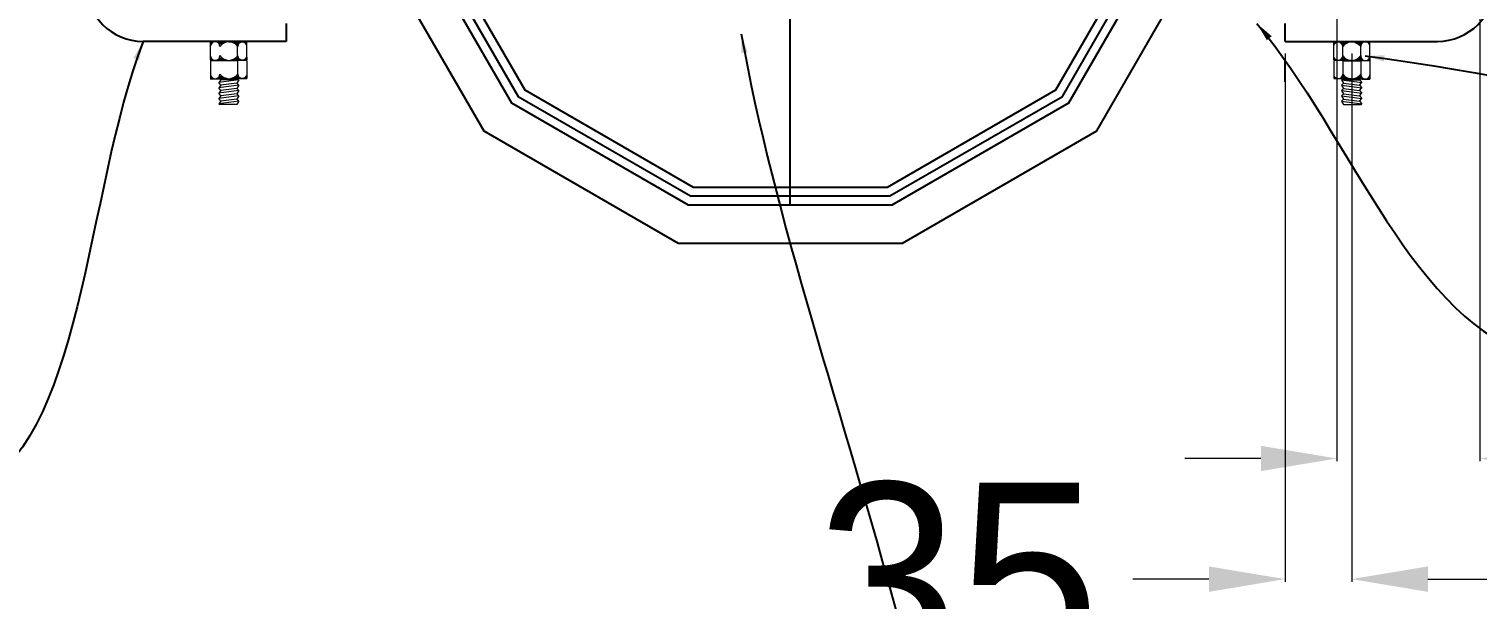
# Model space of a CAD drawing. Header units: centimetres. Extents: x 14 to 66415, y 14 to 43040.
# Drawn here: x 22230 to 23751, y 37022 to 37621 of the extents above; entities that cross this region are included whole.
import ezdxf

# ---------------------------------------------------------------- set-up
doc = ezdxf.new("R2010")
doc.units = ezdxf.units.CM
doc.header["$LTSCALE"] = 10
doc.header["$MEASUREMENT"] = 0
doc.layers.get('DEFPOINTS').update_dxf_attribs({"color": 2, "linetype": 'CONTINUOUS'})
for name, color, linetype in [('ACERO1', 144, 'CONTINUOUS'), ('DIMENCIONES', 252, 'CONTINUOUS'), ('TEXTOS', 7, 'CONTINUOUS')]:
    doc.layers.add(name, color=color, linetype=linetype)
doc.styles.get("Standard").update_dxf_attribs({"font": ''})
doc.styles.get('Standard').set_extended_font_data('Zurich Ex BT')
doc.dimstyles.get("Standard").update_dxf_attribs({"dimtxt": 200, "dimasz": 80, "dimexe": 3, "dimexo": 10, "dimgap": 0.09, "dimtad": 0, "dimtih": 1, "dimtoh": 1, "dimzin": 0, "dimdsep": 46, "dimtxsty": 'Standard', "dimcen": 0.09, "dimclrd": 256, "dimclre": 256, "dimclrt": 256, "dimadec": 0, "dimazin": 0, "dimtfac": 1, "dimtofl": 0, "dimtmove": 0, "dimatfit": 3, "dimfxl": 0, "dimtolj": 1, "dimtzin": 0, "dimlwd": 0, "dimlwe": 0, "dimarcsym": 0})

# ---------------------------------------------------------------- blocks, each defined once
blk = doc.blocks.new('*D115')
at = {"layer": 'DEFPOINTS', "color": 0}
for p in [(23754.2, 37833.2), (23604.2, 37642.4), (23604.2, 37169.5)]:
    blk.add_point(p, dxfattribs=at)
at = {"layer": 'DIMENCIONES', "lineweight": 0}
for p, q in [((23754.2, 37823.2), (23754.2, 37166.5)), ((23604.2, 37632.4), (23604.2, 37166.5)), ((23524.2, 37169.5), (23444.2, 37169.5)), ((23834.2, 37169.5), (23914.2, 37169.5))]:
    blk.add_line(p, q, dxfattribs=at)
at = {"layer": 'DIMENCIONES'}
for points in [[(23524.2, 37182.8), (23524.2, 37156.2), (23604.2, 37169.5)], [(23834.2, 37182.8), (23834.2, 37156.2), (23754.2, 37169.5)]]:
    blk.add_solid(points, dxfattribs=at)
at = {"layer": 'DIMENCIONES', "insert": (24094.7, 37169.5), "char_height": 200, "attachment_point": 5}
blk.add_mtext('\\A1;75', dxfattribs=at)
blk = doc.blocks.new('*D116')
at = {"layer": 'DEFPOINTS', "color": 0}
for p in [(23549.7, 37605), (23619.7, 37605), (23549.7, 37042.8)]:
    blk.add_point(p, dxfattribs=at)
at = {"layer": 'DIMENCIONES', "lineweight": 0}
for p, q in [((23549.7, 37595), (23549.7, 37039.8)), ((23619.7, 37595), (23619.7, 37039.8)), ((23469.7, 37042.8), (23389.7, 37042.8)), ((23699.7, 37042.8), (23779.7, 37042.8))]:
    blk.add_line(p, q, dxfattribs=at)
at = {"layer": 'DIMENCIONES'}
for points in [[(23469.7, 37056.1), (23469.7, 37029.4), (23549.7, 37042.8)], [(23699.7, 37056.1), (23699.7, 37029.4), (23619.7, 37042.8)]]:
    blk.add_solid(points, dxfattribs=at)
at = {"layer": 'DIMENCIONES', "insert": (23206.2, 37042.8), "char_height": 200, "attachment_point": 5}
blk.add_mtext('\\A1;35', dxfattribs=at)

msp = doc.modelspace()

# ---------------------------------------------------------------- linework, layer by layer
at = {"layer": 'ACERO1'}
for p, q in [((23029.706, 37435.792), (23029.706, 38235.792)), ((22500.126, 37626.252), (22500.126, 37607.552)), ((22500.126, 37607.552), (22349.706, 37607.552)), ((23549.706, 37607.552), (23709.706, 37607.552))]:
    msp.add_line(p, q, dxfattribs=at)
at = {"layer": 'ACERO1', "lineweight": 5}
for p, q in [((22420.519, 37602.773), (22420.519, 37607.36)), ((22420.519, 37607.36), (22458.517, 37606.896)), ((22422.531, 37606.311), (22420.519, 37606.311)), ((22422.376, 37606.192), (22420.519, 37606.192)), ((22422.233, 37606.074), (22420.519, 37606.074)), ((22422.101, 37605.955), (22420.519, 37605.955)), ((22421.978, 37605.836), (22420.519, 37605.836)), ((22421.862, 37605.717), (22420.519, 37605.717)), ((22421.755, 37605.599), (22420.519, 37605.599)), ((22421.654, 37605.48), (22420.519, 37605.48)), ((22421.559, 37605.361), (22420.519, 37605.361)), ((22421.471, 37605.242), (22420.519, 37605.242)), ((22421.387, 37605.124), (22420.519, 37605.124)), ((22421.309, 37605.005), (22420.519, 37605.005)), ((22421.236, 37604.886), (22420.519, 37604.886)), ((22421.167, 37604.767), (22420.519, 37604.767)), ((22421.102, 37604.649), (22420.519, 37604.649)), ((22421.042, 37604.53), (22420.519, 37604.53)), ((22420.986, 37604.411), (22420.519, 37604.411)), ((22420.933, 37604.292), (22420.519, 37604.292)), ((22420.884, 37604.174), (22420.519, 37604.174)), ((22420.839, 37604.055), (22420.519, 37604.055)), ((22420.798, 37603.936), (22420.519, 37603.936)), ((22420.759, 37603.818), (22420.519, 37603.818)), ((22420.724, 37603.699), (22420.519, 37603.699)), ((22420.693, 37603.58), (22420.519, 37603.58)), ((22420.664, 37603.461), (22420.519, 37603.461)), ((22420.639, 37603.343), (22420.519, 37603.343)), ((22420.616, 37603.224), (22420.519, 37603.224)), ((22420.597, 37603.105), (22420.519, 37603.105)), ((22420.58, 37602.986), (22420.519, 37602.986)), ((22420.567, 37602.868), (22420.519, 37602.868)), ((22420.558, 37602.773), (22420.519, 37602.773)), ((22420.519, 37588.128), (22420.519, 37602.675)), ((22436.305, 37606.549), (22427.968, 37606.549)), ((22435.953, 37606.43), (22428.154, 37606.43)), ((22435.634, 37606.311), (22428.322, 37606.311)), ((22435.341, 37606.192), (22428.477, 37606.192)), ((22435.069, 37606.074), (22428.62, 37606.074)), ((22434.815, 37605.955), (22428.752, 37605.955)), ((22434.576, 37605.836), (22428.876, 37605.836)), ((22434.35, 37605.717), (22428.991, 37605.717)), ((22434.136, 37605.599), (22429.098, 37605.599)), ((22433.931, 37605.48), (22429.199, 37605.48)), ((22433.736, 37605.361), (22429.294, 37605.361)), ((22433.55, 37605.242), (22429.383, 37605.242)), ((22433.371, 37605.124), (22429.466, 37605.124)), ((22433.199, 37605.005), (22429.544, 37605.005)), ((22452.344, 37606.549), (22443.282, 37606.549)), ((22452.048, 37606.43), (22443.634, 37606.43)), ((22451.799, 37606.311), (22443.953, 37606.311)), ((22451.581, 37606.192), (22444.246, 37606.192)), ((22451.386, 37606.074), (22444.517, 37606.074)), ((22451.211, 37605.955), (22444.771, 37605.955)), ((22451.05, 37605.836), (22445.011, 37605.836)), ((22450.903, 37605.717), (22445.237, 37605.717)), ((22450.766, 37605.599), (22445.451, 37605.599)), ((22450.64, 37605.48), (22445.655, 37605.48)), ((22450.522, 37605.361), (22445.85, 37605.361)), ((22450.412, 37605.242), (22446.037, 37605.242)), ((22450.309, 37605.124), (22446.216, 37605.124)), ((22450.212, 37605.005), (22446.388, 37605.005)), ((22450.122, 37604.886), (22446.554, 37604.886)), ((22450.037, 37604.767), (22446.713, 37604.767)), ((22449.957, 37604.649), (22446.867, 37604.649)), ((22449.883, 37604.53), (22447.016, 37604.53)), ((22449.813, 37604.411), (22447.16, 37604.411)), ((22449.748, 37604.292), (22447.299, 37604.292)), ((22449.687, 37604.174), (22447.434, 37604.174)), ((22449.63, 37604.055), (22447.565, 37604.055)), ((22449.576, 37603.936), (22447.692, 37603.936)), ((22449.527, 37603.818), (22447.815, 37603.818)), ((22449.482, 37603.699), (22447.934, 37603.699)), ((22449.44, 37603.58), (22448.05, 37603.58)), ((22449.401, 37603.461), (22448.163, 37603.461)), ((22449.366, 37603.343), (22448.272, 37603.343)), ((22449.334, 37603.224), (22448.379, 37603.224)), ((22449.305, 37603.105), (22448.482, 37603.105)), ((22449.28, 37602.986), (22448.583, 37602.986)), ((22449.257, 37602.868), (22448.681, 37602.868)), ((22449.238, 37602.749), (22448.776, 37602.749)), ((22449.222, 37602.63), (22448.869, 37602.63)), ((22449.208, 37602.511), (22448.96, 37602.511)), ((22449.017, 37588.128), (22449.017, 37607.012)), ((22449.198, 37602.393), (22449.047, 37602.393)), ((22449.191, 37602.274), (22449.133, 37602.274)), ((22458.517, 37606.549), (22455.629, 37606.549)), ((22458.517, 37606.43), (22455.924, 37606.43)), ((22458.517, 37606.311), (22456.173, 37606.311)), ((22458.517, 37606.192), (22456.391, 37606.192)), ((22458.517, 37606.074), (22456.586, 37606.074)), ((22458.517, 37605.955), (22456.761, 37605.955)), ((22458.517, 37605.836), (22456.922, 37605.836)), ((22458.517, 37605.717), (22457.069, 37605.717)), ((22458.517, 37605.599), (22457.206, 37605.599)), ((22458.517, 37605.48), (22457.333, 37605.48)), ((22458.517, 37605.361), (22457.45, 37605.361)), ((22458.517, 37605.242), (22457.561, 37605.242)), ((22458.517, 37605.124), (22457.664, 37605.124)), ((22458.517, 37605.005), (22457.76, 37605.005)), ((22458.517, 37604.886), (22457.851, 37604.886)), ((22458.517, 37604.767), (22457.935, 37604.767)), ((22458.517, 37604.649), (22458.015, 37604.649)), ((22458.517, 37604.53), (22458.089, 37604.53)), ((22458.517, 37604.411), (22458.159, 37604.411)), ((22458.517, 37604.292), (22458.225, 37604.292)), ((22458.517, 37604.174), (22458.286, 37604.174)), ((22458.517, 37604.055), (22458.343, 37604.055)), ((22458.517, 37603.936), (22458.396, 37603.936)), ((22458.517, 37603.818), (22458.445, 37603.818)), ((22458.517, 37603.699), (22458.491, 37603.699)), ((22458.517, 37603.626), (22458.517, 37606.896)), ((22458.517, 37588.128), (22458.517, 37603.518)), ((23638.892, 37607.36), (23600.895, 37606.896)), ((23600.895, 37603.626), (23600.895, 37606.896)), ((23600.895, 37606.549), (23603.783, 37606.549)), ((23600.895, 37606.43), (23603.488, 37606.43)), ((23600.895, 37606.311), (23603.239, 37606.311)), ((23600.895, 37606.192), (23603.021, 37606.192)), ((23600.895, 37606.074), (23602.826, 37606.074)), ((23600.895, 37605.955), (23602.651, 37605.955)), ((23600.895, 37605.836), (23602.49, 37605.836)), ((23600.895, 37605.717), (23602.343, 37605.717)), ((23600.895, 37605.599), (23602.206, 37605.599)), ((23600.895, 37605.48), (23602.079, 37605.48)), ((23600.895, 37605.361), (23601.961, 37605.361)), ((23600.895, 37605.242), (23601.851, 37605.242)), ((23600.895, 37605.124), (23601.748, 37605.124)), ((23600.895, 37605.005), (23601.652, 37605.005)), ((23600.895, 37604.886), (23601.561, 37604.886)), ((23600.895, 37604.767), (23601.477, 37604.767)), ((23600.895, 37604.649), (23601.397, 37604.649)), ((23600.895, 37604.53), (23601.323, 37604.53)), ((23600.895, 37604.411), (23601.253, 37604.411)), ((23600.895, 37604.292), (23601.187, 37604.292)), ((23600.895, 37604.174), (23601.126, 37604.174)), ((23600.895, 37604.055), (23601.069, 37604.055)), ((23600.895, 37603.936), (23601.016, 37603.936)), ((23600.895, 37603.818), (23600.967, 37603.818)), ((23600.895, 37603.699), (23600.921, 37603.699)), ((23600.895, 37588.128), (23600.895, 37603.518)), ((23607.068, 37606.549), (23616.13, 37606.549)), ((23607.364, 37606.43), (23615.778, 37606.43)), ((23607.613, 37606.311), (23615.459, 37606.311)), ((23607.831, 37606.192), (23615.166, 37606.192)), ((23608.025, 37606.074), (23614.895, 37606.074)), ((23608.201, 37605.955), (23614.64, 37605.955)), ((23608.362, 37605.836), (23614.401, 37605.836)), ((23608.509, 37605.717), (23614.175, 37605.717)), ((23608.646, 37605.599), (23613.961, 37605.599)), ((23608.772, 37605.48), (23613.757, 37605.48)), ((23608.89, 37605.361), (23613.562, 37605.361)), ((23609, 37605.242), (23613.375, 37605.242)), ((23609.103, 37605.124), (23613.196, 37605.124)), ((23609.2, 37605.005), (23613.024, 37605.005)), ((23609.29, 37604.886), (23612.858, 37604.886)), ((23609.375, 37604.767), (23612.699, 37604.767)), ((23609.455, 37604.649), (23612.545, 37604.649)), ((23609.529, 37604.53), (23612.396, 37604.53)), ((23609.599, 37604.411), (23612.252, 37604.411)), ((23609.664, 37604.292), (23612.113, 37604.292)), ((23609.725, 37604.174), (23611.978, 37604.174)), ((23609.782, 37604.055), (23611.847, 37604.055)), ((23609.835, 37603.936), (23611.72, 37603.936)), ((23609.885, 37603.818), (23611.597, 37603.818)), ((23609.93, 37603.699), (23611.478, 37603.699)), ((23609.972, 37603.58), (23611.362, 37603.58)), ((23610.011, 37603.461), (23611.249, 37603.461)), ((23610.046, 37603.343), (23611.14, 37603.343)), ((23610.078, 37603.224), (23611.033, 37603.224)), ((23610.107, 37603.105), (23610.93, 37603.105)), ((23610.132, 37602.986), (23610.829, 37602.986)), ((23610.155, 37602.868), (23610.731, 37602.868)), ((23610.174, 37602.749), (23610.636, 37602.749)), ((23610.19, 37602.63), (23610.543, 37602.63)), ((23610.204, 37602.511), (23610.452, 37602.511)), ((23610.214, 37602.393), (23610.364, 37602.393)), ((23610.221, 37602.274), (23610.279, 37602.274)), ((23610.395, 37588.128), (23610.395, 37607.012)), ((23623.107, 37606.549), (23631.444, 37606.549)), ((23623.459, 37606.43), (23631.258, 37606.43)), ((23623.778, 37606.311), (23631.09, 37606.311)), ((23624.071, 37606.192), (23630.935, 37606.192)), ((23624.343, 37606.074), (23630.792, 37606.074)), ((23624.597, 37605.955), (23630.66, 37605.955)), ((23624.836, 37605.836), (23630.536, 37605.836)), ((23625.062, 37605.717), (23630.421, 37605.717)), ((23625.276, 37605.599), (23630.314, 37605.599)), ((23625.481, 37605.48), (23630.213, 37605.48)), ((23625.676, 37605.361), (23630.118, 37605.361)), ((23625.862, 37605.242), (23630.029, 37605.242)), ((23626.041, 37605.124), (23629.946, 37605.124)), ((23626.213, 37605.005), (23629.868, 37605.005)), ((23626.379, 37604.886), (23629.794, 37604.886)), ((23626.539, 37604.767), (23629.726, 37604.767)), ((23626.693, 37604.649), (23629.661, 37604.649)), ((23626.841, 37604.53), (23629.601, 37604.53)), ((23626.985, 37604.411), (23629.544, 37604.411)), ((23627.125, 37604.292), (23629.492, 37604.292)), ((23627.259, 37604.174), (23629.443, 37604.174)), ((23627.39, 37604.055), (23629.398, 37604.055)), ((23627.517, 37603.936), (23629.356, 37603.936)), ((23627.64, 37603.818), (23629.318, 37603.818)), ((23627.759, 37603.699), (23629.283, 37603.699)), ((23627.875, 37603.58), (23629.251, 37603.58)), ((23627.988, 37603.461), (23629.223, 37603.461)), ((23628.098, 37603.343), (23629.197, 37603.343)), ((23628.204, 37603.224), (23629.175, 37603.224)), ((23628.308, 37603.105), (23629.155, 37603.105)), ((23628.408, 37602.986), (23629.139, 37602.986)), ((23628.506, 37602.868), (23629.126, 37602.868)), ((23628.602, 37602.749), (23629.115, 37602.749)), ((23628.694, 37602.63), (23629.107, 37602.63)), ((23628.785, 37602.511), (23629.103, 37602.511)), ((23628.873, 37602.393), (23629.101, 37602.393)), ((23628.958, 37602.274), (23629.102, 37602.274)), ((23629.042, 37602.155), (23629.106, 37602.155)), ((23629.393, 37588.128), (23629.393, 37607.244)), ((23636.881, 37606.311), (23638.892, 37606.311)), ((23637.036, 37606.192), (23638.892, 37606.192)), ((23637.179, 37606.074), (23638.892, 37606.074)), ((23637.311, 37605.955), (23638.892, 37605.955)), ((23637.434, 37605.836), (23638.892, 37605.836)), ((23637.549, 37605.717), (23638.892, 37605.717)), ((23637.657, 37605.599), (23638.892, 37605.599)), ((23637.758, 37605.48), (23638.892, 37605.48)), ((23637.853, 37605.361), (23638.892, 37605.361)), ((23637.941, 37605.242), (23638.892, 37605.242)), ((23638.025, 37605.124), (23638.892, 37605.124)), ((23638.103, 37605.005), (23638.892, 37605.005)), ((23638.176, 37604.886), (23638.892, 37604.886)), ((23638.245, 37604.767), (23638.892, 37604.767)), ((23638.31, 37604.649), (23638.892, 37604.649)), ((23638.37, 37604.53), (23638.892, 37604.53)), ((23638.426, 37604.411), (23638.892, 37604.411)), ((23638.479, 37604.292), (23638.892, 37604.292)), ((23638.527, 37604.174), (23638.892, 37604.174)), ((23638.573, 37604.055), (23638.892, 37604.055)), ((23638.614, 37603.936), (23638.892, 37603.936)), ((23638.653, 37603.818), (23638.892, 37603.818)), ((23638.688, 37603.699), (23638.892, 37603.699)), ((23638.719, 37603.58), (23638.892, 37603.58)), ((23638.748, 37603.461), (23638.892, 37603.461)), ((23638.773, 37603.343), (23638.892, 37603.343)), ((23638.796, 37603.224), (23638.892, 37603.224)), ((23638.815, 37603.105), (23638.892, 37603.105)), ((23638.832, 37602.986), (23638.892, 37602.986)), ((23638.845, 37602.868), (23638.892, 37602.868)), ((23638.854, 37602.773), (23638.892, 37602.773)), ((23638.892, 37602.773), (23638.892, 37607.36)), ((23638.892, 37588.128), (23638.892, 37602.675)), ((22420.519, 37591.899), (22420.519, 37587.312)), ((22420.558, 37591.899), (22420.519, 37591.899)), ((22420.567, 37591.804), (22420.519, 37591.804)), ((22420.58, 37591.686), (22420.519, 37591.686)), ((22420.597, 37591.567), (22420.519, 37591.567)), ((22420.616, 37591.448), (22420.519, 37591.448)), ((22420.639, 37591.329), (22420.519, 37591.329)), ((22420.664, 37591.211), (22420.519, 37591.211)), ((22420.693, 37591.092), (22420.519, 37591.092)), ((22420.724, 37590.973), (22420.519, 37590.973)), ((22420.759, 37590.854), (22420.519, 37590.854)), ((22420.798, 37590.736), (22420.519, 37590.736)), ((22420.839, 37590.617), (22420.519, 37590.617)), ((22420.884, 37590.498), (22420.519, 37590.498)), ((22420.933, 37590.379), (22420.519, 37590.379)), ((22420.986, 37590.261), (22420.519, 37590.261)), ((22421.042, 37590.142), (22420.519, 37590.142)), ((22421.102, 37590.023), (22420.519, 37590.023)), ((22421.167, 37589.904), (22420.519, 37589.904)), ((22421.236, 37589.786), (22420.519, 37589.786)), ((22421.309, 37589.667), (22420.519, 37589.667)), ((22421.387, 37589.548), (22420.519, 37589.548)), ((22421.471, 37589.429), (22420.519, 37589.429)), ((22421.559, 37589.311), (22420.519, 37589.311)), ((22421.654, 37589.192), (22420.519, 37589.192)), ((22421.755, 37589.073), (22420.519, 37589.073)), ((22421.862, 37588.954), (22420.519, 37588.954)), ((22421.978, 37588.836), (22420.519, 37588.836)), ((22422.101, 37588.717), (22420.519, 37588.717)), ((22422.233, 37588.598), (22420.519, 37588.598)), ((22422.376, 37588.479), (22420.519, 37588.479)), ((22422.531, 37588.361), (22420.519, 37588.361)), ((22422.7, 37588.242), (22420.519, 37588.242)), ((22422.885, 37588.123), (22420.519, 37588.123)), ((22423.091, 37588.005), (22420.519, 37588.005)), ((22423.324, 37587.886), (22420.519, 37587.886)), ((22420.519, 37587.312), (22458.517, 37587.776)), ((22423.593, 37587.767), (22420.519, 37587.767)), ((22423.919, 37587.648), (22420.519, 37587.648)), ((22424.352, 37587.53), (22420.519, 37587.53)), ((22425.329, 37587.411), (22420.519, 37587.411)), ((22420.519, 37587.199), (22420.519, 37572.652)), ((22428.623, 37587.411), (22425.524, 37587.411)), ((22438.342, 37587.53), (22426.501, 37587.53)), ((22438.538, 37587.648), (22426.934, 37587.648)), ((22437.728, 37587.767), (22427.26, 37587.767)), ((22437.161, 37587.886), (22427.53, 37587.886)), ((22436.701, 37588.005), (22427.762, 37588.005)), ((22436.305, 37588.123), (22427.968, 37588.123)), ((22435.953, 37588.242), (22428.154, 37588.242)), ((22435.634, 37588.361), (22428.322, 37588.361)), ((22435.341, 37588.479), (22428.477, 37588.479)), ((22435.069, 37588.598), (22428.62, 37588.598)), ((22434.815, 37588.717), (22428.752, 37588.717)), ((22434.576, 37588.836), (22428.876, 37588.836)), ((22434.35, 37588.954), (22428.991, 37588.954)), ((22434.136, 37589.073), (22429.098, 37589.073)), ((22433.931, 37589.192), (22429.199, 37589.192)), ((22433.736, 37589.311), (22429.294, 37589.311)), ((22433.55, 37589.429), (22429.383, 37589.429)), ((22433.371, 37589.548), (22429.466, 37589.548)), ((22433.199, 37589.667), (22429.544, 37589.667)), ((22449.017, 37587.231), (22430.019, 37587.231)), ((22448.06, 37587.648), (22441.049, 37587.648)), ((22457.779, 37587.767), (22441.859, 37587.767)), ((22453.28, 37587.886), (22442.426, 37587.886)), ((22452.716, 37588.005), (22442.886, 37588.005)), ((22452.344, 37588.123), (22443.282, 37588.123)), ((22452.048, 37588.242), (22443.634, 37588.242)), ((22451.799, 37588.361), (22443.953, 37588.361)), ((22451.581, 37588.479), (22444.246, 37588.479)), ((22451.386, 37588.598), (22444.517, 37588.598)), ((22451.211, 37588.717), (22444.771, 37588.717)), ((22451.05, 37588.836), (22445.011, 37588.836)), ((22450.903, 37588.954), (22445.237, 37588.954)), ((22450.766, 37589.073), (22445.451, 37589.073)), ((22450.64, 37589.192), (22445.655, 37589.192)), ((22450.522, 37589.311), (22445.85, 37589.311)), ((22450.412, 37589.429), (22446.037, 37589.429)), ((22450.309, 37589.548), (22446.216, 37589.548)), ((22450.212, 37589.667), (22446.388, 37589.667)), ((22450.122, 37589.786), (22446.554, 37589.786)), ((22450.037, 37589.904), (22446.713, 37589.904)), ((22449.957, 37590.023), (22446.867, 37590.023)), ((22449.883, 37590.142), (22447.016, 37590.142)), ((22449.813, 37590.261), (22447.16, 37590.261)), ((22449.748, 37590.379), (22447.299, 37590.379)), ((22449.687, 37590.498), (22447.434, 37590.498)), ((22449.63, 37590.617), (22447.565, 37590.617)), ((22449.576, 37590.736), (22447.692, 37590.736)), ((22449.527, 37590.854), (22447.815, 37590.854)), ((22449.482, 37590.973), (22447.934, 37590.973)), ((22449.44, 37591.092), (22448.05, 37591.092)), ((22449.401, 37591.211), (22448.163, 37591.211)), ((22449.366, 37591.329), (22448.272, 37591.329)), ((22449.334, 37591.448), (22448.379, 37591.448)), ((22449.305, 37591.567), (22448.482, 37591.567)), ((22449.28, 37591.686), (22448.583, 37591.686)), ((22449.257, 37591.804), (22448.681, 37591.804)), ((22449.238, 37591.923), (22448.776, 37591.923)), ((22449.222, 37592.042), (22448.869, 37592.042)), ((22449.208, 37592.16), (22448.96, 37592.16)), ((22449.017, 37587.199), (22449.017, 37568.315)), ((22449.198, 37592.279), (22449.047, 37592.279)), ((22449.191, 37592.398), (22449.133, 37592.398)), ((22458.517, 37587.886), (22454.692, 37587.886)), ((22458.517, 37588.005), (22455.256, 37588.005)), ((22458.517, 37588.123), (22455.629, 37588.123)), ((22458.517, 37588.242), (22455.924, 37588.242)), ((22458.517, 37588.361), (22456.173, 37588.361)), ((22458.517, 37588.479), (22456.391, 37588.479)), ((22458.517, 37588.598), (22456.586, 37588.598)), ((22458.517, 37588.717), (22456.761, 37588.717)), ((22458.517, 37588.836), (22456.922, 37588.836)), ((22458.517, 37588.954), (22457.069, 37588.954)), ((22458.517, 37589.073), (22457.206, 37589.073)), ((22458.517, 37589.192), (22457.333, 37589.192)), ((22458.517, 37589.311), (22457.45, 37589.311)), ((22458.517, 37589.429), (22457.561, 37589.429)), ((22458.517, 37589.548), (22457.664, 37589.548)), ((22458.517, 37589.667), (22457.76, 37589.667)), ((22458.517, 37589.786), (22457.851, 37589.786)), ((22458.517, 37589.904), (22457.935, 37589.904)), ((22458.517, 37590.023), (22458.015, 37590.023)), ((22458.517, 37590.142), (22458.089, 37590.142)), ((22458.517, 37590.261), (22458.159, 37590.261)), ((22458.517, 37590.379), (22458.225, 37590.379)), ((22458.517, 37590.498), (22458.286, 37590.498)), ((22458.517, 37590.617), (22458.343, 37590.617)), ((22458.517, 37590.736), (22458.396, 37590.736)), ((22458.517, 37590.854), (22458.445, 37590.854)), ((22458.517, 37590.973), (22458.491, 37590.973)), ((22458.517, 37591.045), (22458.517, 37587.776)), ((22458.517, 37587.199), (22458.517, 37571.809)), ((23600.895, 37591.045), (23600.895, 37587.776)), ((23600.895, 37590.973), (23600.921, 37590.973)), ((23600.895, 37590.854), (23600.967, 37590.854)), ((23600.895, 37590.736), (23601.016, 37590.736)), ((23600.895, 37590.617), (23601.069, 37590.617)), ((23600.895, 37590.498), (23601.126, 37590.498)), ((23600.895, 37590.379), (23601.187, 37590.379)), ((23600.895, 37590.261), (23601.253, 37590.261)), ((23600.895, 37590.142), (23601.323, 37590.142)), ((23600.895, 37590.023), (23601.397, 37590.023)), ((23600.895, 37589.904), (23601.477, 37589.904)), ((23600.895, 37589.786), (23601.561, 37589.786)), ((23600.895, 37589.667), (23601.652, 37589.667)), ((23600.895, 37589.548), (23601.748, 37589.548)), ((23600.895, 37589.429), (23601.851, 37589.429)), ((23600.895, 37589.311), (23601.961, 37589.311)), ((23600.895, 37589.192), (23602.079, 37589.192)), ((23600.895, 37589.073), (23602.206, 37589.073)), ((23600.895, 37588.954), (23602.343, 37588.954)), ((23600.895, 37588.836), (23602.49, 37588.836)), ((23600.895, 37588.717), (23602.651, 37588.717)), ((23600.895, 37588.598), (23602.826, 37588.598)), ((23600.895, 37588.479), (23603.021, 37588.479)), ((23600.895, 37588.361), (23603.239, 37588.361)), ((23600.895, 37588.242), (23603.488, 37588.242)), ((23600.895, 37588.123), (23603.783, 37588.123)), ((23600.895, 37588.005), (23604.156, 37588.005)), ((23600.895, 37587.886), (23604.72, 37587.886)), ((23638.892, 37587.312), (23600.895, 37587.776)), ((23600.895, 37587.199), (23600.895, 37571.809)), ((23601.633, 37587.767), (23617.553, 37587.767)), ((23606.132, 37587.886), (23616.986, 37587.886)), ((23606.696, 37588.005), (23616.526, 37588.005)), ((23607.068, 37588.123), (23616.13, 37588.123)), ((23607.364, 37588.242), (23615.778, 37588.242)), ((23607.613, 37588.361), (23615.459, 37588.361)), ((23607.831, 37588.479), (23615.166, 37588.479)), ((23608.025, 37588.598), (23614.895, 37588.598)), ((23608.201, 37588.717), (23614.64, 37588.717)), ((23608.362, 37588.836), (23614.401, 37588.836)), ((23608.509, 37588.954), (23614.175, 37588.954)), ((23608.646, 37589.073), (23613.961, 37589.073)), ((23608.772, 37589.192), (23613.757, 37589.192)), ((23608.89, 37589.311), (23613.562, 37589.311)), ((23609, 37589.429), (23613.375, 37589.429)), ((23609.103, 37589.548), (23613.196, 37589.548)), ((23609.2, 37589.667), (23613.024, 37589.667)), ((23609.29, 37589.786), (23612.858, 37589.786)), ((23609.375, 37589.904), (23612.699, 37589.904)), ((23609.455, 37590.023), (23612.545, 37590.023)), ((23609.529, 37590.142), (23612.396, 37590.142)), ((23609.599, 37590.261), (23612.252, 37590.261)), ((23609.664, 37590.379), (23612.113, 37590.379)), ((23609.725, 37590.498), (23611.978, 37590.498)), ((23609.782, 37590.617), (23611.847, 37590.617)), ((23609.835, 37590.736), (23611.72, 37590.736)), ((23609.885, 37590.854), (23611.597, 37590.854)), ((23609.93, 37590.973), (23611.478, 37590.973)), ((23609.972, 37591.092), (23611.362, 37591.092)), ((23610.011, 37591.211), (23611.249, 37591.211)), ((23610.046, 37591.329), (23611.14, 37591.329)), ((23610.078, 37591.448), (23611.033, 37591.448)), ((23610.107, 37591.567), (23610.93, 37591.567)), ((23610.132, 37591.686), (23610.829, 37591.686)), ((23610.155, 37591.804), (23610.731, 37591.804)), ((23610.174, 37591.923), (23610.636, 37591.923)), ((23610.19, 37592.042), (23610.543, 37592.042)), ((23610.204, 37592.16), (23610.452, 37592.16)), ((23610.214, 37592.279), (23610.364, 37592.279)), ((23610.221, 37592.398), (23610.279, 37592.398)), ((23610.395, 37587.231), (23629.393, 37587.231)), ((23610.395, 37587.199), (23610.395, 37568.315)), ((23611.352, 37587.648), (23618.363, 37587.648)), ((23620.874, 37587.648), (23632.478, 37587.648)), ((23621.07, 37587.53), (23632.911, 37587.53)), ((23621.684, 37587.767), (23632.152, 37587.767)), ((23622.251, 37587.886), (23631.882, 37587.886)), ((23622.711, 37588.005), (23631.65, 37588.005)), ((23623.107, 37588.123), (23631.444, 37588.123)), ((23623.459, 37588.242), (23631.258, 37588.242)), ((23623.778, 37588.361), (23631.09, 37588.361)), ((23624.071, 37588.479), (23630.935, 37588.479)), ((23624.343, 37588.598), (23630.792, 37588.598)), ((23624.597, 37588.717), (23630.66, 37588.717)), ((23624.836, 37588.836), (23630.536, 37588.836)), ((23625.062, 37588.954), (23630.421, 37588.954)), ((23625.276, 37589.073), (23630.314, 37589.073)), ((23625.481, 37589.192), (23630.213, 37589.192)), ((23625.676, 37589.311), (23630.118, 37589.311)), ((23625.862, 37589.429), (23630.029, 37589.429)), ((23626.041, 37589.548), (23629.946, 37589.548)), ((23626.213, 37589.667), (23629.868, 37589.667)), ((23626.379, 37589.786), (23629.794, 37589.786)), ((23626.539, 37589.904), (23629.726, 37589.904)), ((23626.693, 37590.023), (23629.661, 37590.023)), ((23626.841, 37590.142), (23629.601, 37590.142)), ((23626.985, 37590.261), (23629.544, 37590.261)), ((23627.125, 37590.379), (23629.492, 37590.379)), ((23627.259, 37590.498), (23629.443, 37590.498)), ((23627.39, 37590.617), (23629.398, 37590.617)), ((23627.517, 37590.736), (23629.356, 37590.736)), ((23627.64, 37590.854), (23629.318, 37590.854)), ((23627.759, 37590.973), (23629.283, 37590.973)), ((23627.875, 37591.092), (23629.251, 37591.092)), ((23627.988, 37591.211), (23629.223, 37591.211)), ((23628.098, 37591.329), (23629.197, 37591.329)), ((23628.204, 37591.448), (23629.175, 37591.448)), ((23628.308, 37591.567), (23629.155, 37591.567)), ((23628.408, 37591.686), (23629.139, 37591.686)), ((23628.506, 37591.804), (23629.126, 37591.804)), ((23628.602, 37591.923), (23629.115, 37591.923)), ((23628.694, 37592.042), (23629.107, 37592.042)), ((23628.785, 37592.16), (23629.103, 37592.16)), ((23628.873, 37592.279), (23629.101, 37592.279)), ((23628.958, 37592.398), (23629.102, 37592.398)), ((23629.042, 37592.517), (23629.106, 37592.517)), ((23629.393, 37587.199), (23629.393, 37568.083)), ((23630.789, 37587.411), (23633.888, 37587.411)), ((23634.083, 37587.411), (23638.892, 37587.411)), ((23635.06, 37587.53), (23638.892, 37587.53)), ((23635.493, 37587.648), (23638.892, 37587.648)), ((23635.819, 37587.767), (23638.892, 37587.767)), ((23636.088, 37587.886), (23638.892, 37587.886)), ((23636.321, 37588.005), (23638.892, 37588.005)), ((23636.527, 37588.123), (23638.892, 37588.123)), ((23636.712, 37588.242), (23638.892, 37588.242)), ((23636.881, 37588.361), (23638.892, 37588.361)), ((23637.036, 37588.479), (23638.892, 37588.479)), ((23637.179, 37588.598), (23638.892, 37588.598)), ((23637.311, 37588.717), (23638.892, 37588.717)), ((23637.434, 37588.836), (23638.892, 37588.836)), ((23637.549, 37588.954), (23638.892, 37588.954)), ((23637.657, 37589.073), (23638.892, 37589.073)), ((23637.758, 37589.192), (23638.892, 37589.192)), ((23637.853, 37589.311), (23638.892, 37589.311)), ((23637.941, 37589.429), (23638.892, 37589.429)), ((23638.025, 37589.548), (23638.892, 37589.548)), ((23638.103, 37589.667), (23638.892, 37589.667)), ((23638.176, 37589.786), (23638.892, 37589.786)), ((23638.245, 37589.904), (23638.892, 37589.904)), ((23638.31, 37590.023), (23638.892, 37590.023)), ((23638.37, 37590.142), (23638.892, 37590.142)), ((23638.426, 37590.261), (23638.892, 37590.261)), ((23638.479, 37590.379), (23638.892, 37590.379)), ((23638.527, 37590.498), (23638.892, 37590.498)), ((23638.573, 37590.617), (23638.892, 37590.617)), ((23638.614, 37590.736), (23638.892, 37590.736)), ((23638.653, 37590.854), (23638.892, 37590.854)), ((23638.688, 37590.973), (23638.892, 37590.973)), ((23638.719, 37591.092), (23638.892, 37591.092)), ((23638.748, 37591.211), (23638.892, 37591.211)), ((23638.773, 37591.329), (23638.892, 37591.329)), ((23638.796, 37591.448), (23638.892, 37591.448)), ((23638.815, 37591.567), (23638.892, 37591.567)), ((23638.832, 37591.686), (23638.892, 37591.686)), ((23638.845, 37591.804), (23638.892, 37591.804)), ((23638.854, 37591.899), (23638.892, 37591.899)), ((23638.892, 37591.899), (23638.892, 37587.312)), ((23638.892, 37587.199), (23638.892, 37572.652)), ((22420.519, 37572.554), (22420.519, 37567.967)), ((22420.558, 37572.554), (22420.519, 37572.554)), ((22420.567, 37572.459), (22420.519, 37572.459)), ((22420.58, 37572.341), (22420.519, 37572.341)), ((22420.597, 37572.222), (22420.519, 37572.222)), ((22420.616, 37572.103), (22420.519, 37572.103)), ((22420.639, 37571.984), (22420.519, 37571.984)), ((22420.664, 37571.866), (22420.519, 37571.866)), ((22420.693, 37571.747), (22420.519, 37571.747)), ((22420.724, 37571.628), (22420.519, 37571.628)), ((22420.759, 37571.509), (22420.519, 37571.509)), ((22420.798, 37571.391), (22420.519, 37571.391)), ((22420.839, 37571.272), (22420.519, 37571.272)), ((22420.884, 37571.153), (22420.519, 37571.153)), ((22420.933, 37571.034), (22420.519, 37571.034)), ((22420.986, 37570.916), (22420.519, 37570.916)), ((22421.042, 37570.797), (22420.519, 37570.797)), ((22421.102, 37570.678), (22420.519, 37570.678)), ((22421.167, 37570.56), (22420.519, 37570.56)), ((22421.236, 37570.441), (22420.519, 37570.441)), ((22421.309, 37570.322), (22420.519, 37570.322)), ((22421.387, 37570.203), (22420.519, 37570.203)), ((22421.471, 37570.085), (22420.519, 37570.085)), ((22421.559, 37569.966), (22420.519, 37569.966)), ((22421.654, 37569.847), (22420.519, 37569.847)), ((22421.755, 37569.728), (22420.519, 37569.728)), ((22421.862, 37569.61), (22420.519, 37569.61)), ((22434.35, 37569.61), (22428.991, 37569.61)), ((22434.136, 37569.728), (22429.098, 37569.728)), ((22433.931, 37569.847), (22429.199, 37569.847)), ((22433.736, 37569.966), (22429.294, 37569.966)), ((22433.55, 37570.085), (22429.383, 37570.085)), ((22433.371, 37570.203), (22429.466, 37570.203)), ((22433.199, 37570.322), (22429.544, 37570.322)), ((22450.903, 37569.61), (22445.237, 37569.61)), ((22450.766, 37569.728), (22445.451, 37569.728)), ((22450.64, 37569.847), (22445.655, 37569.847)), ((22450.522, 37569.966), (22445.85, 37569.966)), ((22450.412, 37570.085), (22446.037, 37570.085)), ((22450.309, 37570.203), (22446.216, 37570.203)), ((22450.212, 37570.322), (22446.388, 37570.322)), ((22450.122, 37570.441), (22446.554, 37570.441)), ((22450.037, 37570.56), (22446.713, 37570.56)), ((22449.957, 37570.678), (22446.867, 37570.678)), ((22449.883, 37570.797), (22447.016, 37570.797)), ((22449.813, 37570.916), (22447.16, 37570.916)), ((22449.748, 37571.034), (22447.299, 37571.034)), ((22449.687, 37571.153), (22447.434, 37571.153)), ((22449.63, 37571.272), (22447.565, 37571.272)), ((22449.576, 37571.391), (22447.692, 37571.391)), ((22449.527, 37571.509), (22447.815, 37571.509)), ((22449.482, 37571.628), (22447.934, 37571.628)), ((22449.44, 37571.747), (22448.05, 37571.747)), ((22449.401, 37571.866), (22448.163, 37571.866)), ((22449.366, 37571.984), (22448.272, 37571.984)), ((22449.334, 37572.103), (22448.379, 37572.103)), ((22449.305, 37572.222), (22448.482, 37572.222)), ((22449.28, 37572.341), (22448.583, 37572.341)), ((22449.257, 37572.459), (22448.681, 37572.459)), ((22449.238, 37572.578), (22448.776, 37572.578)), ((22449.222, 37572.697), (22448.869, 37572.697)), ((22449.208, 37572.816), (22448.96, 37572.816)), ((22449.198, 37572.934), (22449.047, 37572.934)), ((22449.191, 37573.053), (22449.133, 37573.053)), ((22458.517, 37569.61), (22457.069, 37569.61)), ((22458.517, 37569.728), (22457.206, 37569.728)), ((22458.517, 37569.847), (22457.333, 37569.847)), ((22458.517, 37569.966), (22457.45, 37569.966)), ((22458.517, 37570.085), (22457.561, 37570.085)), ((22458.517, 37570.203), (22457.664, 37570.203)), ((22458.517, 37570.322), (22457.76, 37570.322)), ((22458.517, 37570.441), (22457.851, 37570.441)), ((22458.517, 37570.56), (22457.935, 37570.56)), ((22458.517, 37570.678), (22458.015, 37570.678)), ((22458.517, 37570.797), (22458.089, 37570.797)), ((22458.517, 37570.916), (22458.159, 37570.916)), ((22458.517, 37571.034), (22458.225, 37571.034)), ((22458.517, 37571.153), (22458.286, 37571.153)), ((22458.517, 37571.272), (22458.343, 37571.272)), ((22458.517, 37571.391), (22458.396, 37571.391)), ((22458.517, 37571.509), (22458.445, 37571.509)), ((22458.517, 37571.628), (22458.491, 37571.628)), ((22458.517, 37571.701), (22458.517, 37568.431)), ((23600.895, 37571.701), (23600.895, 37568.431)), ((23600.895, 37571.628), (23600.921, 37571.628)), ((23600.895, 37571.509), (23600.967, 37571.509)), ((23600.895, 37571.391), (23601.016, 37571.391)), ((23600.895, 37571.272), (23601.069, 37571.272)), ((23600.895, 37571.153), (23601.126, 37571.153)), ((23600.895, 37571.034), (23601.187, 37571.034)), ((23600.895, 37570.916), (23601.253, 37570.916)), ((23600.895, 37570.797), (23601.323, 37570.797)), ((23600.895, 37570.678), (23601.397, 37570.678)), ((23600.895, 37570.56), (23601.477, 37570.56)), ((23600.895, 37570.441), (23601.561, 37570.441)), ((23600.895, 37570.322), (23601.652, 37570.322)), ((23600.895, 37570.203), (23601.748, 37570.203)), ((23600.895, 37570.085), (23601.851, 37570.085)), ((23600.895, 37569.966), (23601.961, 37569.966)), ((23600.895, 37569.847), (23602.079, 37569.847)), ((23600.895, 37569.728), (23602.206, 37569.728)), ((23600.895, 37569.61), (23602.343, 37569.61)), ((23608.509, 37569.61), (23614.175, 37569.61)), ((23608.646, 37569.728), (23613.961, 37569.728)), ((23608.772, 37569.847), (23613.757, 37569.847)), ((23608.89, 37569.966), (23613.562, 37569.966)), ((23609, 37570.085), (23613.375, 37570.085)), ((23609.103, 37570.203), (23613.196, 37570.203)), ((23609.2, 37570.322), (23613.024, 37570.322)), ((23609.29, 37570.441), (23612.858, 37570.441)), ((23609.375, 37570.56), (23612.699, 37570.56)), ((23609.455, 37570.678), (23612.545, 37570.678)), ((23609.529, 37570.797), (23612.396, 37570.797)), ((23609.599, 37570.916), (23612.252, 37570.916)), ((23609.664, 37571.034), (23612.113, 37571.034)), ((23609.725, 37571.153), (23611.978, 37571.153)), ((23609.782, 37571.272), (23611.847, 37571.272)), ((23609.835, 37571.391), (23611.72, 37571.391)), ((23609.885, 37571.509), (23611.597, 37571.509)), ((23609.93, 37571.628), (23611.478, 37571.628)), ((23609.972, 37571.747), (23611.362, 37571.747)), ((23610.011, 37571.866), (23611.249, 37571.866)), ((23610.046, 37571.984), (23611.14, 37571.984)), ((23610.078, 37572.103), (23611.033, 37572.103)), ((23610.107, 37572.222), (23610.93, 37572.222)), ((23610.132, 37572.341), (23610.829, 37572.341)), ((23610.155, 37572.459), (23610.731, 37572.459)), ((23610.174, 37572.578), (23610.636, 37572.578)), ((23610.19, 37572.697), (23610.543, 37572.697)), ((23610.204, 37572.816), (23610.452, 37572.816)), ((23610.214, 37572.934), (23610.364, 37572.934)), ((23610.221, 37573.053), (23610.279, 37573.053)), ((23625.062, 37569.61), (23630.421, 37569.61)), ((23625.276, 37569.728), (23630.314, 37569.728)), ((23625.481, 37569.847), (23630.213, 37569.847)), ((23625.676, 37569.966), (23630.118, 37569.966)), ((23625.862, 37570.085), (23630.029, 37570.085)), ((23626.041, 37570.203), (23629.946, 37570.203)), ((23626.213, 37570.322), (23629.868, 37570.322)), ((23626.379, 37570.441), (23629.794, 37570.441)), ((23626.539, 37570.56), (23629.726, 37570.56)), ((23626.693, 37570.678), (23629.661, 37570.678)), ((23626.841, 37570.797), (23629.601, 37570.797)), ((23626.985, 37570.916), (23629.544, 37570.916)), ((23627.125, 37571.034), (23629.492, 37571.034)), ((23627.259, 37571.153), (23629.443, 37571.153)), ((23627.39, 37571.272), (23629.398, 37571.272)), ((23627.517, 37571.391), (23629.356, 37571.391)), ((23627.64, 37571.509), (23629.318, 37571.509)), ((23627.759, 37571.628), (23629.283, 37571.628)), ((23627.875, 37571.747), (23629.251, 37571.747)), ((23627.988, 37571.866), (23629.223, 37571.866)), ((23628.098, 37571.984), (23629.197, 37571.984)), ((23628.204, 37572.103), (23629.175, 37572.103)), ((23628.308, 37572.222), (23629.155, 37572.222)), ((23628.408, 37572.341), (23629.139, 37572.341)), ((23628.506, 37572.459), (23629.126, 37572.459)), ((23628.602, 37572.578), (23629.115, 37572.578)), ((23628.694, 37572.697), (23629.107, 37572.697)), ((23628.785, 37572.816), (23629.103, 37572.816)), ((23628.873, 37572.934), (23629.101, 37572.934)), ((23628.958, 37573.053), (23629.102, 37573.053)), ((23629.042, 37573.172), (23629.106, 37573.172)), ((23637.549, 37569.61), (23638.892, 37569.61)), ((23637.657, 37569.728), (23638.892, 37569.728)), ((23637.758, 37569.847), (23638.892, 37569.847)), ((23637.853, 37569.966), (23638.892, 37569.966)), ((23637.941, 37570.085), (23638.892, 37570.085)), ((23638.025, 37570.203), (23638.892, 37570.203)), ((23638.103, 37570.322), (23638.892, 37570.322)), ((23638.176, 37570.441), (23638.892, 37570.441)), ((23638.245, 37570.56), (23638.892, 37570.56)), ((23638.31, 37570.678), (23638.892, 37570.678)), ((23638.37, 37570.797), (23638.892, 37570.797)), ((23638.426, 37570.916), (23638.892, 37570.916)), ((23638.479, 37571.034), (23638.892, 37571.034)), ((23638.527, 37571.153), (23638.892, 37571.153)), ((23638.573, 37571.272), (23638.892, 37571.272)), ((23638.614, 37571.391), (23638.892, 37571.391)), ((23638.653, 37571.509), (23638.892, 37571.509)), ((23638.688, 37571.628), (23638.892, 37571.628)), ((23638.719, 37571.747), (23638.892, 37571.747)), ((23638.748, 37571.866), (23638.892, 37571.866)), ((23638.773, 37571.984), (23638.892, 37571.984)), ((23638.796, 37572.103), (23638.892, 37572.103)), ((23638.815, 37572.222), (23638.892, 37572.222)), ((23638.832, 37572.341), (23638.892, 37572.341)), ((23638.845, 37572.459), (23638.892, 37572.459)), ((23638.854, 37572.554), (23638.892, 37572.554)), ((23638.892, 37572.554), (23638.892, 37567.967)), ((22421.978, 37569.491), (22420.519, 37569.491)), ((22422.101, 37569.372), (22420.519, 37569.372)), ((22422.233, 37569.253), (22420.519, 37569.253)), ((22422.376, 37569.135), (22420.519, 37569.135)), ((22422.531, 37569.016), (22420.519, 37569.016)), ((22422.7, 37568.897), (22420.519, 37568.897)), ((22422.885, 37568.778), (22420.519, 37568.778)), ((22423.091, 37568.66), (22420.519, 37568.66)), ((22423.324, 37568.541), (22420.519, 37568.541)), ((22420.519, 37567.967), (22458.517, 37568.431)), ((22423.593, 37568.422), (22420.519, 37568.422)), ((22423.919, 37568.303), (22420.519, 37568.303)), ((22424.352, 37568.185), (22420.519, 37568.185)), ((22425.329, 37568.066), (22420.519, 37568.066)), ((22428.623, 37568.066), (22425.524, 37568.066)), ((22438.342, 37568.185), (22426.501, 37568.185)), ((22438.538, 37568.303), (22426.934, 37568.303)), ((22437.728, 37568.422), (22427.26, 37568.422)), ((22437.161, 37568.541), (22427.53, 37568.541)), ((22436.701, 37568.66), (22427.762, 37568.66)), ((22436.305, 37568.778), (22427.968, 37568.778)), ((22435.953, 37568.897), (22428.154, 37568.897)), ((22435.634, 37569.016), (22428.322, 37569.016)), ((22435.341, 37569.135), (22428.477, 37569.135)), ((22435.069, 37569.253), (22428.62, 37569.253)), ((22434.815, 37569.372), (22428.752, 37569.372)), ((22434.576, 37569.491), (22428.876, 37569.491)), ((22450.338, 37567.203), (22429.24, 37564.394)), ((22431.394, 37567.203), (22429.24, 37564.394)), ((22431.394, 37561.554), (22429.24, 37564.363)), ((22431.394, 37561.554), (22429.24, 37558.745)), ((22450.338, 37561.554), (22429.24, 37558.745)), ((22431.394, 37555.905), (22429.24, 37558.714)), ((22431.394, 37555.905), (22429.24, 37553.096)), ((22450.338, 37555.905), (22429.24, 37553.096)), ((22450.338, 37567.203), (22431.394, 37567.203)), ((22448.183, 37563.789), (22431.394, 37561.554)), ((22448.183, 37558.14), (22431.394, 37555.905)), ((22448.06, 37568.303), (22441.049, 37568.303)), ((22457.779, 37568.422), (22441.859, 37568.422)), ((22453.28, 37568.541), (22442.426, 37568.541)), ((22452.716, 37568.66), (22442.886, 37568.66)), ((22452.344, 37568.778), (22443.282, 37568.778)), ((22452.048, 37568.897), (22443.634, 37568.897)), ((22451.799, 37569.016), (22443.953, 37569.016)), ((22451.581, 37569.135), (22444.246, 37569.135)), ((22451.386, 37569.253), (22444.517, 37569.253)), ((22451.211, 37569.372), (22444.771, 37569.372)), ((22451.05, 37569.491), (22445.011, 37569.491)), ((22450.338, 37567.203), (22448.183, 37563.789)), ((22448.183, 37563.789), (22450.338, 37561.554)), ((22450.338, 37561.554), (22448.183, 37558.14)), ((22448.183, 37558.14), (22450.338, 37555.905)), ((22450.338, 37555.905), (22448.183, 37552.491)), ((22458.517, 37568.541), (22454.692, 37568.541)), ((22458.517, 37568.66), (22455.256, 37568.66)), ((22458.517, 37568.778), (22455.629, 37568.778)), ((22458.517, 37568.897), (22455.924, 37568.897)), ((22458.517, 37569.016), (22456.173, 37569.016)), ((22458.517, 37569.135), (22456.391, 37569.135)), ((22458.517, 37569.253), (22456.586, 37569.253)), ((22458.517, 37569.372), (22456.761, 37569.372)), ((22458.517, 37569.491), (22456.922, 37569.491)), ((23600.895, 37569.491), (23602.49, 37569.491)), ((23600.895, 37569.372), (23602.651, 37569.372)), ((23600.895, 37569.253), (23602.826, 37569.253)), ((23600.895, 37569.135), (23603.021, 37569.135)), ((23600.895, 37569.016), (23603.239, 37569.016)), ((23600.895, 37568.897), (23603.488, 37568.897)), ((23600.895, 37568.778), (23603.783, 37568.778)), ((23600.895, 37568.66), (23604.156, 37568.66)), ((23600.895, 37568.541), (23604.72, 37568.541)), ((23638.892, 37567.967), (23600.895, 37568.431)), ((23601.633, 37568.422), (23617.553, 37568.422)), ((23606.132, 37568.541), (23616.986, 37568.541)), ((23606.696, 37568.66), (23616.526, 37568.66)), ((23607.068, 37568.778), (23616.13, 37568.778)), ((23607.364, 37568.897), (23615.778, 37568.897)), ((23607.613, 37569.016), (23615.459, 37569.016)), ((23607.831, 37569.135), (23615.166, 37569.135)), ((23608.025, 37569.253), (23614.895, 37569.253)), ((23608.201, 37569.372), (23614.64, 37569.372)), ((23608.362, 37569.491), (23614.401, 37569.491)), ((23609.074, 37567.203), (23611.229, 37563.789)), ((23609.074, 37567.203), (23628.018, 37567.203)), ((23609.074, 37567.203), (23630.172, 37564.394)), ((23611.229, 37563.789), (23609.074, 37561.554)), ((23609.074, 37561.554), (23611.229, 37558.14)), ((23609.074, 37561.554), (23630.172, 37558.745)), ((23611.229, 37558.14), (23609.074, 37555.905)), ((23609.074, 37555.905), (23611.229, 37552.491)), ((23609.074, 37555.905), (23630.172, 37553.096)), ((23611.229, 37563.789), (23628.018, 37561.554)), ((23611.229, 37558.14), (23628.018, 37555.905)), ((23611.352, 37568.303), (23618.363, 37568.303)), ((23620.874, 37568.303), (23632.478, 37568.303)), ((23621.07, 37568.185), (23632.911, 37568.185)), ((23621.684, 37568.422), (23632.152, 37568.422)), ((23622.251, 37568.541), (23631.882, 37568.541)), ((23622.711, 37568.66), (23631.65, 37568.66)), ((23623.107, 37568.778), (23631.444, 37568.778)), ((23623.459, 37568.897), (23631.258, 37568.897)), ((23623.778, 37569.016), (23631.09, 37569.016)), ((23624.071, 37569.135), (23630.935, 37569.135)), ((23624.343, 37569.253), (23630.792, 37569.253)), ((23624.597, 37569.372), (23630.66, 37569.372)), ((23624.836, 37569.491), (23630.536, 37569.491)), ((23628.018, 37567.203), (23630.172, 37564.394)), ((23628.018, 37561.554), (23630.172, 37564.363)), ((23628.018, 37561.554), (23630.172, 37558.745)), ((23628.018, 37555.905), (23630.172, 37558.714)), ((23628.018, 37555.905), (23630.172, 37553.096)), ((23630.789, 37568.066), (23633.888, 37568.066)), ((23634.083, 37568.066), (23638.892, 37568.066)), ((23635.06, 37568.185), (23638.892, 37568.185)), ((23635.493, 37568.303), (23638.892, 37568.303)), ((23635.819, 37568.422), (23638.892, 37568.422)), ((23636.088, 37568.541), (23638.892, 37568.541)), ((23636.321, 37568.66), (23638.892, 37568.66)), ((23636.527, 37568.778), (23638.892, 37568.778)), ((23636.712, 37568.897), (23638.892, 37568.897)), ((23636.881, 37569.016), (23638.892, 37569.016)), ((23637.036, 37569.135), (23638.892, 37569.135)), ((23637.179, 37569.253), (23638.892, 37569.253)), ((23637.311, 37569.372), (23638.892, 37569.372)), ((23637.434, 37569.491), (23638.892, 37569.491)), ((22431.394, 37550.256), (22429.24, 37553.065)), ((22450.338, 37550.256), (22429.24, 37547.446)), ((22431.394, 37550.256), (22429.24, 37547.446)), ((22431.394, 37544.637), (22429.24, 37547.446)), ((22450.338, 37544.637), (22429.24, 37541.828)), ((22431.394, 37544.637), (22429.24, 37541.828)), ((22429.24, 37541.828), (22429.844, 37541.254)), ((22448.183, 37541.254), (22429.844, 37541.254)), ((22448.183, 37552.491), (22431.394, 37550.256)), ((22448.183, 37546.873), (22431.394, 37544.637)), ((22448.183, 37552.491), (22450.338, 37550.256)), ((22450.338, 37550.286), (22448.183, 37546.873)), ((22448.183, 37546.873), (22450.338, 37544.637)), ((22450.338, 37544.668), (22448.183, 37541.254)), ((23611.229, 37552.491), (23609.074, 37550.256)), ((23609.074, 37550.286), (23611.229, 37546.873)), ((23609.074, 37550.256), (23630.172, 37547.446)), ((23611.229, 37546.873), (23609.074, 37544.637)), ((23609.074, 37544.668), (23611.229, 37541.254)), ((23609.074, 37544.637), (23630.172, 37541.828)), ((23611.229, 37552.491), (23628.018, 37550.256)), ((23611.229, 37546.873), (23628.018, 37544.637)), ((23611.229, 37541.254), (23629.568, 37541.254)), ((23628.018, 37550.256), (23630.172, 37553.065)), ((23628.018, 37550.256), (23630.172, 37547.446)), ((23628.018, 37544.637), (23630.172, 37547.446)), ((23628.018, 37544.637), (23630.172, 37541.828)), ((23630.172, 37541.828), (23629.568, 37541.254))]:
    msp.add_line(p, q, dxfattribs=at)
at = {"layer": 'ACERO1'}
for points in [[(22922.526, 38235.792), (22736.886, 38128.612), (22629.706, 37942.972), (22629.706, 37728.612), (22736.886, 37542.972), (22922.526, 37435.792), (23136.886, 37435.792), (23322.526, 37542.972), (23429.706, 37728.612), (23429.706, 37942.972), (23322.526, 38128.612), (23136.886, 38235.792)], [(22925.045, 38226.392), (22743.767, 38121.731), (22639.106, 37940.453), (22639.106, 37731.131), (22743.767, 37549.853), (22925.045, 37445.192), (23134.367, 37445.192), (23315.645, 37549.853), (23420.306, 37731.131), (23420.306, 37940.453), (23315.645, 38121.731), (23134.367, 38226.392)], [(22927.564, 38216.992), (22750.648, 38114.85), (22648.506, 37937.934), (22648.506, 37733.65), (22750.648, 37556.734), (22927.564, 37454.592), (23131.848, 37454.592), (23308.764, 37556.734), (23410.906, 37733.65), (23410.906, 37937.934), (23308.764, 38114.85), (23131.848, 38216.992)]]:
    msp.add_lwpolyline(points, close=True, dxfattribs=at)
msp.add_lwpolyline([(22707.604, 38157.894), (22589.706, 37953.69), (22589.706, 37717.894), (22707.604, 37513.69), (22911.808, 37395.792), (23147.604, 37395.792), (23351.808, 37513.69), (23469.706, 37717.894), (23469.706, 37953.69)], dxfattribs=at)
for centre, start, end in [((22349.706, 37667.552), 180, 270), ((23709.706, 37667.552), 270, 0)]:
    msp.add_arc(centre, 60, start, end, dxfattribs=at)
at = {"layer": 'ACERO1', "lineweight": 5}
for centre, radius, start, end in [((22425.427, 37602.378), 4.884, 356.184728, 175.361876), ((22439.793, 37595.632), 11.461, 34.946583, 145.92702), ((22453.986, 37602.037), 4.801, 19.330612, 178.095699), ((23605.426, 37602.037), 4.801, 1.904301, 160.669388), ((23619.619, 37595.632), 11.461, 34.07298, 145.053417), ((23633.985, 37602.378), 4.884, 4.638124, 183.815272), ((22425.427, 37592.294), 4.884, 184.638124, 3.815272), ((22439.793, 37599.04), 11.461, 214.07298, 325.053417), ((22453.986, 37592.635), 4.801, 181.904301, 340.669388), ((23605.426, 37592.635), 4.801, 199.330612, 358.095699), ((23619.619, 37599.04), 11.461, 214.946583, 325.92702), ((23633.985, 37592.294), 4.884, 176.184728, 355.361876), ((22425.427, 37572.949), 4.884, 184.638124, 3.815272), ((22439.793, 37579.695), 11.461, 214.07298, 325.053417), ((22453.986, 37573.29), 4.801, 181.904301, 340.669388), ((23605.426, 37573.29), 4.801, 199.330612, 358.095699), ((23619.619, 37579.695), 11.461, 214.946583, 325.92702), ((23633.985, 37572.949), 4.884, 176.184728, 355.361876)]:
    msp.add_arc(centre, radius, start, end, dxfattribs=at)
at = {"layer": 'DIMENCIONES'}
for p, q in [((23549.706, 37607.552), (23549.706, 37626.252)), ((23549.706, 37564.952), (23549.706, 37587.665))]:
    msp.add_line(p, q, dxfattribs=at)

# ---------------------------------------------------------------- dimensions: what is measured, and where the dimension line sits
dim = msp.add_linear_dim(base=(23604.157, 37169.494), p1=(23754.157, 37833.2), p2=(23604.157, 37642.36), text='75', dimstyle='Standard', override={"dimtxt": 200}, dxfattribs=at)
dim.commit()
dim.dimension.update_dxf_attribs({"geometry": '*D115', "text_midpoint": (24094.721, 37169.494), "dimtype": 160})
dim = msp.add_linear_dim(base=(23549.706, 37042.75), p1=(23619.706, 37604.952), p2=(23549.706, 37604.952), text='35', dimstyle='Standard', override={"dimtxt": 200}, dxfattribs=at)
dim.commit()
dim.dimension.update_dxf_attribs({"geometry": '*D116', "text_midpoint": (23206.226, 37042.75)})

# ---------------------------------------------------------------- leaders
at = {"layer": 'TEXTOS', "path_type": 1}
for points in [[(23633.985, 37592.294), (24387.59, 37494.268), (25531.249, 37384.536), (25612.326, 37022.821), (26477.705, 36655.274)], [(22978.194, 37615.439), (23179.607, 36475.789), (21653.379, 36176.289), (17996.856, 36222.181)], [(23520.157, 37626.252), (23813.056, 37278.196), (24136.322, 37347.647), (24606.822, 37247.435)], [(22349.706, 37607.552), (22166.756, 37134.426), (21793.932, 37223.985)]]:
    msp.add_leader(points, dimstyle='Standard', override={"dimasz": 20, "dimgap": 0.09, "dimtad": 0}, dxfattribs=at)

doc.saveas('drawing.dxf')
